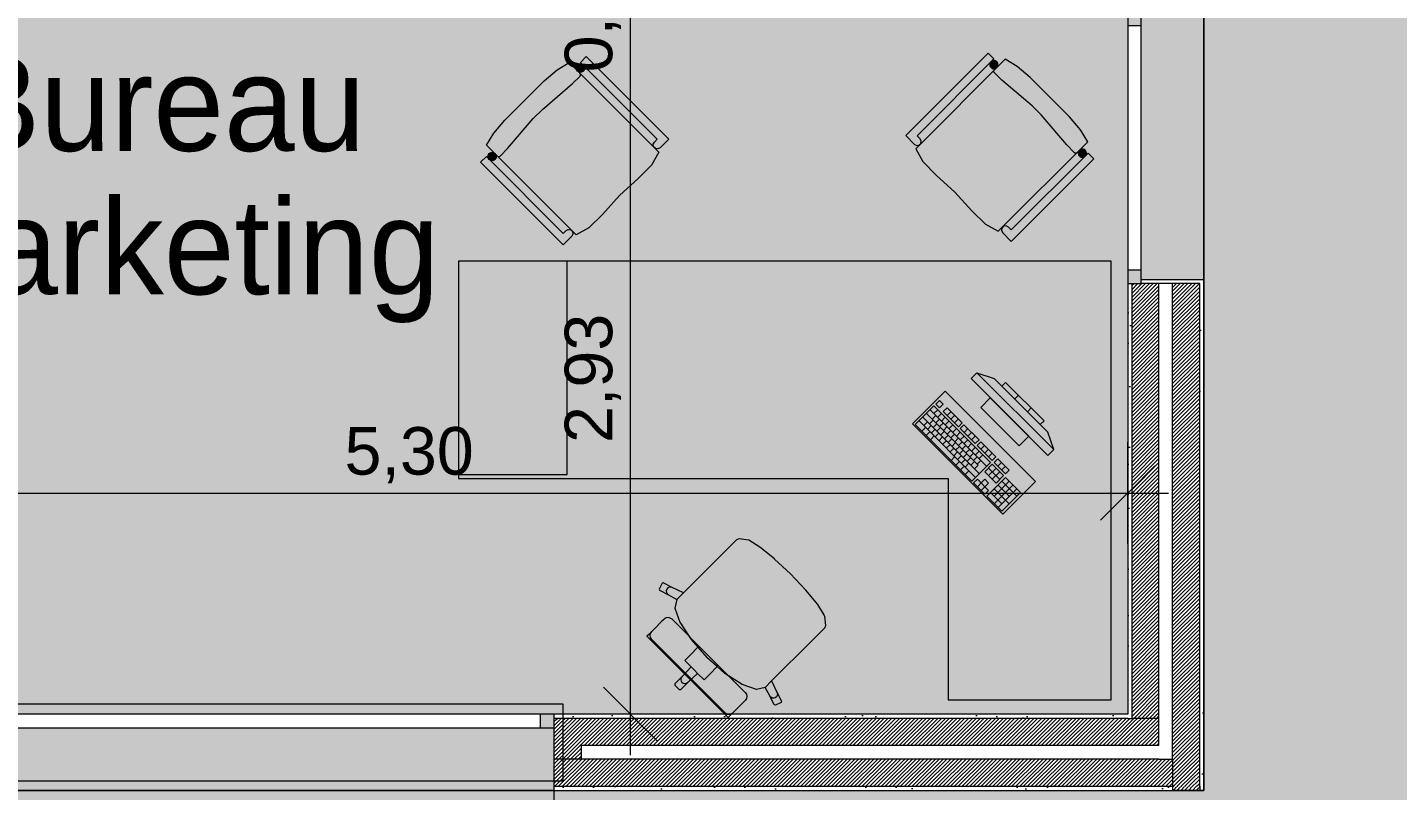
# Model space of a CAD drawing. Header units: millimetres. Extents: x 141848 to 1648660, y -465012 to -151356.
# Drawn here: x 458596 to 463639, y -261166 to -258358 of the extents above; entities that cross this region are included whole.
import ezdxf

# ---------------------------------------------------------------- set-up
doc = ezdxf.new("R2010")
doc.units = ezdxf.units.MM
doc.header["$MEASUREMENT"] = 0
doc.linetypes.add('Wipeout_Contour', pattern=[1000, 0, -1000])
for name, color, linetype in [('ASSIETTE', 7, 'Continuous'), ('Cotations - 1_100', 7, 'Continuous'), ('Fenêtres ARCHICAD', 7, 'Continuous'), ('Gaines techniques', 7, 'Continuous'), ('Hachure', 7, 'Continuous'), ('Sols_ Dalles', 7, 'Continuous'), ('Structure - Dalles', 7, 'Continuous'), ('Structure - Murs extérieurs', 7, 'Continuous')]:
    doc.layers.add(name, color=color, linetype=linetype)
doc.styles.add('STYLE_GENERE_1', font='')
doc.styles.add('STYLE_GENERE_2', font='')
doc.styles.get('STYLE_GENERE_1').set_extended_font_data('Agency FB')
doc.styles.get('STYLE_GENERE_2').set_extended_font_data('Arial')
doc.dimstyles.new('STYLE_GENERE__1', dxfattribs={"dimtxt": 175, "dimasz": 190, "dimexe": 0.18, "dimexo": 0.0625, "dimgap": 0, "dimtad": 1, "dimlfac": 0.001, "dimzin": 0, "dimdsep": 46, "dimtxsty": 'STYLE_GENERE_2', "dimblk": 'ARROWHEAD_6', "dimblk1": 'ARROWHEAD_6', "dimblk2": 'ARROWHEAD_6', "dimcen": 0.09, "dimse1": 1, "dimse2": 1, "dimclrd": 7, "dimclre": 7, "dimclrt": 7, "dimazin": 0, "dimtfac": 1, "dimtdec": 4, "dimtmove": 0, "dimatfit": 3, "dimfxl": 0, "dimtolj": 1, "dimtzin": 0, "dimarcsym": 0})
doc.dimstyles.new('STYLE_GENERE__2', dxfattribs={"dimtxt": 175, "dimasz": 190, "dimexe": 0.18, "dimexo": 0.0625, "dimgap": 0, "dimtad": 1, "dimtih": 1, "dimtoh": 1, "dimlfac": 0.001, "dimzin": 0, "dimdsep": 46, "dimtxsty": 'STYLE_GENERE_2', "dimblk": 'ARROWHEAD_6', "dimblk1": 'ARROWHEAD_6', "dimblk2": 'ARROWHEAD_6', "dimcen": 0.09, "dimse1": 1, "dimse2": 1, "dimclrd": 7, "dimclre": 7, "dimclrt": 7, "dimazin": 0, "dimtfac": 1, "dimtdec": 4, "dimtmove": 0, "dimatfit": 3, "dimfxl": 0, "dimtolj": 1, "dimtzin": 0, "dimarcsym": 0})
pattern_1 = [(45, (0, 175), (-55.684659, 55.684659), [0, -52.5, 0, -78.75]), (110, (175, 175), (74.000794, 26.934086), [0, -38.5, 0, -66.5])]
pattern_2 = [(45, (0, 0), (-7.07106781, 7.07106781), [])]

# ---------------------------------------------------------------- blocks, each defined once
blk = doc.blocks.new('Dalle_2_1', base_point=(437925.1, -253415.6))
at = {"layer": 'Sols_ Dalles', "linetype": 'Continuous', "lineweight": 0, "true_color": 0x3f3f3f}
blk.add_hatch(color=250, dxfattribs=at).paths.add_polyline_path([(437925.1, -253415.6), (437925.1, -261165.6), (462925.6, -261165.6), (462925.6, -253415.6), (454775.6, -253415.6), (454775.6, -253695.6), (454775.6, -256475.6), (443260.6, -256475.6), (443260.6, -254581.9), (442677.2, -254581.9), (442677.2, -253415.6)])
at = {"layer": 'Sols_ Dalles', "color": 250, "linetype": 'Continuous', "lineweight": 5, "true_color": 0x1f1f1f, "flags": 128}
blk.add_lwpolyline([(437925.1, -253415.6), (437925.1, -261165.6), (462925.6, -261165.6), (462925.6, -253415.6), (454775.6, -253415.6), (454775.6, -253695.6), (454775.6, -256475.6), (443260.6, -256475.6), (443260.6, -254581.9), (442677.2, -254581.9), (442677.2, -253415.6)], close=True, dxfattribs=at)
blk = doc.blocks.new('Dalle_4_1', base_point=(436932.4, -254015.7))
at = {"layer": 'Structure - Dalles', "color": 7, "linetype": 'Continuous', "lineweight": 5, "flags": 128}
blk.add_lwpolyline([(436932.4, -254015.7), (437925.1, -254015.7), (437925.1, -261165.6), (460533.4, -261165.6), (460533.4, -262166.9), (436932.4, -262166.9)], close=True, dxfattribs=at)
blk = doc.blocks.new('Dalle_13_1', base_point=(437925.1, -253415.6))
at = {"layer": 'Sols_ Dalles', "linetype": 'Continuous', "lineweight": 0, "true_color": 0x3f3f3f}
h = blk.add_hatch(color=250, dxfattribs=at)
h.paths.add_polyline_path([(437925.1, -253415.6), (437925.1, -261165.6), (462925.6, -261165.6), (462925.6, -253415.6)])
h.paths.add_polyline_path([(443540.6, -253695.6), (448350.6, -253695.6), (448350.6, -256195.6), (443540.6, -256195.6)], flags=0)
h.paths.add_polyline_path([(448630.6, -253695.6), (454775.6, -253695.6), (454775.6, -256375.6), (448630.6, -256375.6)], flags=0)
at = {"layer": 'Sols_ Dalles', "color": 250, "linetype": 'Continuous', "lineweight": 5, "true_color": 0x1f1f1f, "flags": 128}
blk.add_lwpolyline([(437925.1, -253415.6), (437925.1, -261165.6), (462925.6, -261165.6), (462925.6, -253415.6)], close=True, dxfattribs=at)
blk = doc.blocks.new('Fenêtre 25')
at = {"layer": 'Fenêtres ARCHICAD', "color": 7, "linetype": 'Continuous', "lineweight": 5}
for p, q in [((-500, 0), (500, 0)), ((-500, 0), (-500, -15)), ((-500, 0), (-500, -15)), ((500, 0), (500, -15)), ((500, 0), (500, -15)), ((-500, -15), (-500, -50)), ((-500, -15), (-500, -50)), ((-485, -50), (-485, -280)), ((485, -50), (485, -280)), ((500, -15), (500, -50)), ((500, -15), (500, -50)), ((-500, -280), (-485, -280)), ((-485, -280), (485, -280)), ((500, -280), (485, -280))]:
    blk.add_line(p, q, dxfattribs=at)
at = {"color": 254, "linetype": 'Wipeout_Contour', "lineweight": 0, "ltscale": 1805.5395}
blk.add_wipeout([(-450, 0), (-450, -50), (450, -50), (450, 0)], dxfattribs=at).dxf.layer = 'Fenêtres ARCHICAD'
at = {"layer": 'Fenêtres ARCHICAD', "color": 7, "linetype": 'Continuous', "lineweight": 5}
for p, q in [((-500, 0), (-450, 0)), ((-450, 0), (-450, -50)), ((-450, 0), (450, 0)), ((450, -50), (450, 0)), ((450, 0), (500, 0)), ((-450, -50), (-500, -50)), ((450, -50), (-450, -50)), ((500, -50), (450, -50))]:
    blk.add_line(p, q, dxfattribs=at)
blk = doc.blocks.new('Mur_2_1', base_point=(462645.6, -253695.6))
at = {"color": 254, "linetype": 'Wipeout_Contour', "lineweight": 0, "ltscale": 1593427.270959158}
blk.add_wipeout([(462645.6, -260885.6), (462645.6, -260900.6), (462660.6, -260900.6)], dxfattribs=at).dxf.layer = 'Structure - Murs extérieurs'
at = {"color": 254, "linetype": 'Wipeout_Contour', "lineweight": 0, "ltscale": 1593962.126634645}
blk.add_wipeout([(462760.6, -261000.6), (462760.6, -261050.6), (462810.6, -261050.6)], dxfattribs=at).dxf.layer = 'Structure - Murs extérieurs'
at = {"color": 254, "linetype": 'Wipeout_Contour', "lineweight": 0, "ltscale": 1594510.284848468}
blk.add_wipeout([(462910.6, -261150.6), (462910.6, -261165.6), (462925.6, -261165.6)], dxfattribs=at).dxf.layer = 'Structure - Murs extérieurs'
at = {"layer": 'Structure - Murs extérieurs', "linetype": 'Continuous', "lineweight": 5, "true_color": 0x5f5f5f}
h = blk.add_hatch(dxfattribs=at)
h.set_pattern_fill('Enduit_0001', color=251, style=0, pattern_type=2)
h.set_pattern_definition(pattern_1)
h.paths.add_polyline_path([(462645.6, -260885.6), (462645.6, -260900.6), (462660.6, -260900.6)])
h = blk.add_hatch(dxfattribs=at)
h.set_pattern_fill('Enduit_0001', color=251, style=0, pattern_type=2)
h.set_pattern_definition(pattern_1)
h.paths.add_polyline_path([(462910.6, -261150.6), (462910.6, -261165.6), (462925.6, -261165.6)])
at = {"color": 254, "linetype": 'Wipeout_Contour', "lineweight": 0, "ltscale": 1593431.606614456}
blk.add_wipeout([(462645.6, -260885.6), (462660.6, -260900.6), (462660.6, -260885.6)], dxfattribs=at).dxf.layer = 'Structure - Murs extérieurs'
at = {"color": 254, "linetype": 'Wipeout_Contour', "lineweight": 0, "ltscale": 2125816.285853409}
blk.add_wipeout([(462810.6, -261165.6), (462910.6, -261165.6), (462910.6, -261150.6), (462810.6, -261150.6)], dxfattribs=at).dxf.layer = 'Structure - Murs extérieurs'
at = {"layer": 'Structure - Murs extérieurs', "linetype": 'Continuous', "lineweight": 5, "true_color": 0x5f5f5f}
h = blk.add_hatch(dxfattribs=at)
h.set_pattern_fill('Enduit_0001', color=251, style=0, pattern_type=2)
h.set_pattern_definition(pattern_1)
h.paths.add_polyline_path([(462645.6, -260885.6), (462660.6, -260900.6), (462660.6, -260885.6)])
h = blk.add_hatch(dxfattribs=at)
h.set_pattern_fill('Briques_terre_cuite__ext_56', color=251, style=0, pattern_type=2)
h.set_pattern_definition(pattern_2)
h.paths.add_polyline_path([(462810.6, -261165.6), (462910.6, -261165.6), (462910.6, -261150.6), (462810.6, -261150.6)])
at = {"color": 254, "linetype": 'Wipeout_Contour', "lineweight": 0, "ltscale": 2123004.806124146}
blk.add_wipeout([(462645.6, -260885.6), (462660.6, -260885.6), (462660.6, -259301), (462645.6, -259301)], dxfattribs=at).dxf.layer = 'Structure - Murs extérieurs'
at = {"color": 254, "linetype": 'Wipeout_Contour', "lineweight": 0, "ltscale": 1594259.155932195}
blk.add_wipeout([(462810.6, -261050.6), (462810.6, -261150.6), (462910.6, -261150.6)], dxfattribs=at).dxf.layer = 'Structure - Murs extérieurs'
at = {"layer": 'Structure - Murs extérieurs', "linetype": 'Continuous', "lineweight": 5, "true_color": 0x5f5f5f}
h = blk.add_hatch(dxfattribs=at)
h.set_pattern_fill('Enduit_0001', color=251, style=0, pattern_type=2)
h.set_pattern_definition(pattern_1)
h.paths.add_polyline_path([(462645.6, -260885.6), (462660.6, -260885.6), (462660.6, -259301), (462645.6, -259301)])
h = blk.add_hatch(dxfattribs=at)
h.set_pattern_fill('Briques_terre_cuite__ext_56', color=251, style=0, pattern_type=2)
h.set_pattern_definition(pattern_2)
h.paths.add_polyline_path([(462810.6, -261050.6), (462810.6, -261150.6), (462910.6, -261150.6)])
at = {"color": 254, "linetype": 'Wipeout_Contour', "lineweight": 0, "ltscale": 2124196.546203688}
blk.add_wipeout([(462910.6, -259301), (462910.6, -261150.6), (462925.6, -261165.6), (462925.6, -259301)], dxfattribs=at).dxf.layer = 'Structure - Murs extérieurs'
at = {"layer": 'Structure - Murs extérieurs', "linetype": 'Continuous', "lineweight": 5, "true_color": 0x5f5f5f}
h = blk.add_hatch(dxfattribs=at)
h.set_pattern_fill('Enduit_0001', color=251, style=0, pattern_type=2)
h.set_pattern_definition(pattern_1)
h.paths.add_polyline_path([(462910.6, -259301), (462910.6, -261150.6), (462925.6, -261165.6), (462925.6, -259301)])
at = {"color": 254, "linetype": 'Wipeout_Contour', "lineweight": 0, "ltscale": 2123939.529443774}
blk.add_wipeout([(462810.6, -261050.6), (462910.6, -261150.6), (462910.6, -259301), (462810.6, -259301)], dxfattribs=at).dxf.layer = 'Structure - Murs extérieurs'
at = {"layer": 'Structure - Murs extérieurs', "linetype": 'Continuous', "lineweight": 5, "true_color": 0x5f5f5f}
h = blk.add_hatch(dxfattribs=at)
h.set_pattern_fill('Briques_terre_cuite__ext_56', color=251, style=0, pattern_type=2)
h.set_pattern_definition(pattern_2)
h.paths.add_polyline_path([(462810.6, -261050.6), (462910.6, -261150.6), (462910.6, -259301), (462810.6, -259301)])
at = {"layer": 'Structure - Murs extérieurs', "color": 7, "linetype": 'Continuous', "lineweight": 5}
for p, q in [((462810.6, -261150.6), (462810.6, -261165.6)), ((462910.6, -261150.6), (462910.6, -261165.6))]:
    blk.add_line(p, q, dxfattribs=at)
at = {"layer": 'Structure - Murs extérieurs', "color": 7, "linetype": 'Continuous', "lineweight": 5, "flags": 128}
for points in [[(462910.6, -261165.6), (462810.6, -261165.6)], [(462925.6, -261165.6), (462910.6, -261165.6)]]:
    blk.add_lwpolyline(points, dxfattribs=at)
at = {"color": 254, "linetype": 'Wipeout_Contour', "lineweight": 0, "ltscale": 1593979.750898115}
blk.add_wipeout([(462760.6, -261000.6), (462810.6, -261050.6), (462810.6, -261000.6)], dxfattribs=at).dxf.layer = 'Structure - Murs extérieurs'
at = {"layer": 'Structure - Murs extérieurs', "color": 7, "linetype": 'Continuous', "lineweight": 5}
for p, q in [((462760.6, -261050.6), (462810.6, -261050.6)), ((462810.6, -261050.6), (462810.6, -261150.6))]:
    blk.add_line(p, q, dxfattribs=at)
at = {"color": 254, "linetype": 'Wipeout_Contour', "lineweight": 0, "ltscale": 2123579.787244355}
blk.add_wipeout([(462810.6, -259301), (462760.6, -259301), (462760.6, -261000.6), (462810.6, -261000.6)], dxfattribs=at).dxf.layer = 'Structure - Murs extérieurs'
at = {"layer": 'Structure - Murs extérieurs', "color": 7, "linetype": 'Continuous', "lineweight": 5}
blk.add_line((462810.6, -261050.6), (462810.6, -261000.6), dxfattribs=at)
at = {"color": 254, "linetype": 'Wipeout_Contour', "lineweight": 0, "ltscale": 2653619.936691382}
blk.add_wipeout([(462695.6, -259301), (462660.6, -259301), (462660.6, -260900.6), (462760.6, -260900.6), (462760.6, -259301)], dxfattribs=at).dxf.layer = 'Structure - Murs extérieurs'
at = {"layer": 'Structure - Murs extérieurs', "linetype": 'Continuous', "lineweight": 5, "true_color": 0x5f5f5f}
h = blk.add_hatch(dxfattribs=at)
h.set_pattern_fill('Briques_terre_cuite__int_97', color=251, style=0, pattern_type=2)
h.set_pattern_definition(pattern_2)
h.paths.add_polyline_path([(462695.6, -259301), (462660.6, -259301), (462660.6, -260900.6), (462760.6, -260900.6), (462760.6, -259301)])
at = {"layer": 'Structure - Murs extérieurs', "color": 7, "linetype": 'Continuous', "lineweight": 5}
for p, q in [((462645.6, -259301), (462660.6, -259301)), ((462660.6, -259301), (462660.6, -260900.6)), ((462645.6, -260900.6), (462660.6, -260900.6)), ((462760.6, -260900.6), (462660.6, -260900.6)), ((462760.6, -261000.6), (462760.6, -260900.6))]:
    blk.add_line(p, q, dxfattribs=at)
at = {"layer": 'Structure - Murs extérieurs', "color": 7, "linetype": 'Continuous', "lineweight": 5, "flags": 128}
blk.add_lwpolyline([(462645.6, -259301), (462645.6, -260885.6)], dxfattribs=at)
at = {"color": 254, "linetype": 'Wipeout_Contour', "lineweight": 0, "ltscale": 2652574.146904989}
blk.add_wipeout([(462925.6, -259286), (462695.6, -259286), (462695.6, -259301), (462910.6, -259301), (462925.6, -259301)], dxfattribs=at).dxf.layer = 'Structure - Murs extérieurs'
at = {"layer": 'Structure - Murs extérieurs', "linetype": 'Continuous', "lineweight": 5, "true_color": 0x5f5f5f}
h = blk.add_hatch(dxfattribs=at)
h.set_pattern_fill('Enduit_0001', color=251, style=0, pattern_type=2)
h.set_pattern_definition(pattern_1)
h.paths.add_polyline_path([(462925.6, -259286), (462695.6, -259286), (462695.6, -259301), (462910.6, -259301), (462925.6, -259301)])
at = {"layer": 'Structure - Murs extérieurs', "color": 7, "linetype": 'Continuous', "lineweight": 5}
for p, q in [((462660.6, -259301), (462695.6, -259301)), ((462695.6, -259286), (462925.6, -259286)), ((462695.6, -259301), (462695.6, -259286)), ((462910.6, -259301), (462695.6, -259301)), ((462760.6, -260900.6), (462760.6, -259301)), ((462810.6, -261000.6), (462810.6, -259301)), ((462910.6, -261150.6), (462910.6, -259301)), ((462925.6, -259301), (462925.6, -259286))]:
    blk.add_line(p, q, dxfattribs=at)
at = {"layer": 'Structure - Murs extérieurs', "color": 7, "linetype": 'Continuous', "lineweight": 5, "flags": 128}
blk.add_lwpolyline([(462925.6, -261165.6), (462925.6, -259301)], dxfattribs=at)
at = {"layer": 'Fenêtres ARCHICAD', "color": 7, "linetype": 'Continuous', "lineweight": 5, "xscale": -1, "zscale": 1000, "rotation": 89.9999999999974}
blk.add_blockref('Fenêtre 25', (462645.6, -258801), dxfattribs=at)
blk = doc.blocks.new('Fenêtre 25_4')
at = {"layer": 'Fenêtres ARCHICAD', "color": 7, "linetype": 'Continuous', "lineweight": 5}
for p, q in [((-11164.2, 0), (11164.2, 0)), ((-11164.2, 0), (-11164.2, -15)), ((-11164.2, 0), (-11164.2, -15)), ((-11164.2, -15), (-11164.2, -50)), ((-11164.2, -15), (-11164.2, -50)), ((-11164.2, -15), (-11164.2, -50)), ((-11164.2, -15), (-11164.2, -50)), ((-11164.2, -50), (-11164.2, -115)), ((-11164.2, -50), (-11164.2, -115)), ((-11164.2, -115), (-11164.2, -165)), ((-11164.2, -115), (-11164.2, -165)), ((-11164.2, -165), (-11164.2, -265)), ((-11164.2, -265), (-11164.2, -280)), ((-11164.2, -280), (11444.2, -280))]:
    blk.add_line(p, q, dxfattribs=at)
at = {"color": 254, "linetype": 'Wipeout_Contour', "lineweight": 0, "ltscale": 44456.853282}
blk.add_wipeout([(-11114.2, 0), (-11114.2, -50), (11114.2, -50), (11114.2, 0)], dxfattribs=at).dxf.layer = 'Fenêtres ARCHICAD'
at = {"layer": 'Fenêtres ARCHICAD', "color": 7, "linetype": 'Continuous', "lineweight": 5}
for p, q in [((-11164.2, 0), (-11114.2, 0)), ((-11114.2, 0), (-11114.2, -50)), ((-11114.2, 0), (11114.2, 0)), ((-11114.2, -50), (-11164.2, -50)), ((11114.2, -50), (-11114.2, -50))]:
    blk.add_line(p, q, dxfattribs=at)
blk = doc.blocks.new('Mur_10_1', base_point=(462645.6, -261165.6))
at = {"color": 254, "linetype": 'Wipeout_Contour', "lineweight": 0, "ltscale": 1593682.741125547}
blk.add_wipeout([(462660.6, -260900.6), (462760.6, -261000.6), (462760.6, -260900.6)], dxfattribs=at).dxf.layer = 'Structure - Murs extérieurs'
at = {"color": 254, "linetype": 'Wipeout_Contour', "lineweight": 0, "ltscale": 2121678.035084015}
blk.add_wipeout([(460533.4, -261150.6), (460533.4, -261165.6), (462810.6, -261165.6), (462810.6, -261150.6)], dxfattribs=at).dxf.layer = 'Structure - Murs extérieurs'
at = {"layer": 'Structure - Murs extérieurs', "linetype": 'Continuous', "lineweight": 5, "true_color": 0x5f5f5f}
h = blk.add_hatch(dxfattribs=at)
h.set_pattern_fill('Briques_terre_cuite__ext_56', color=251, style=0, pattern_type=2)
h.set_pattern_definition(pattern_2)
h.paths.add_polyline_path([(462660.6, -260900.6), (462760.6, -261000.6), (462760.6, -260900.6)])
h = blk.add_hatch(dxfattribs=at)
h.set_pattern_fill('Enduit_0001', color=251, style=0, pattern_type=2)
h.set_pattern_definition(pattern_1)
h.paths.add_polyline_path([(460533.4, -261150.6), (460533.4, -261165.6), (462810.6, -261165.6), (462810.6, -261150.6)])
at = {"color": 254, "linetype": 'Wipeout_Contour', "lineweight": 0, "ltscale": 2120868.87248845}
blk.add_wipeout([(462645.6, -260885.6), (460533.4, -260885.6), (460533.4, -260900.6), (462645.6, -260900.6)], dxfattribs=at).dxf.layer = 'Structure - Murs extérieurs'
at = {"layer": 'Structure - Murs extérieurs', "linetype": 'Continuous', "lineweight": 5, "true_color": 0x5f5f5f}
h = blk.add_hatch(dxfattribs=at)
h.set_pattern_fill('Enduit_0001', color=251, style=0, pattern_type=2)
h.set_pattern_definition(pattern_1)
h.paths.add_polyline_path([(462645.6, -260885.6), (460533.4, -260885.6), (460533.4, -260900.6), (462645.6, -260900.6)])
at = {"color": 254, "linetype": 'Wipeout_Contour', "lineweight": 0, "ltscale": 2121182.291890636}
blk.add_wipeout([(462660.6, -260900.6), (460533.4, -260900.6), (460633.4, -261000.6), (462760.6, -261000.6)], dxfattribs=at).dxf.layer = 'Structure - Murs extérieurs'
at = {"layer": 'Structure - Murs extérieurs', "linetype": 'Continuous', "lineweight": 5, "true_color": 0x5f5f5f}
h = blk.add_hatch(dxfattribs=at)
h.set_pattern_fill('Briques_terre_cuite__ext_56', color=251, style=0, pattern_type=2)
h.set_pattern_definition(pattern_2)
h.paths.add_polyline_path([(462660.6, -260900.6), (460533.4, -260900.6), (460633.4, -261000.6), (462760.6, -261000.6)])
at = {"layer": 'Structure - Murs extérieurs', "color": 7, "linetype": 'Continuous', "lineweight": 5}
for p in [(462645.6, -260900.6), (462760.6, -260900.6)]:
    blk.add_line(p, (462660.6, -260900.6), dxfattribs=at)
at = {"color": 254, "linetype": 'Wipeout_Contour', "lineweight": 0, "ltscale": 2121504.033667331}
blk.add_wipeout([(462760.6, -261000.6), (460633.4, -261000.6), (460633.4, -261050.6), (462760.6, -261050.6)], dxfattribs=at).dxf.layer = 'Structure - Murs extérieurs'
at = {"layer": 'Structure - Murs extérieurs', "color": 7, "linetype": 'Continuous', "lineweight": 5}
blk.add_line((462760.6, -261000.6), (462760.6, -260900.6), dxfattribs=at)
at = {"color": 254, "linetype": 'Wipeout_Contour', "lineweight": 0, "ltscale": 2121564.808070781}
blk.add_wipeout([(462810.6, -261050.6), (460533.4, -261050.6), (460533.4, -261150.6), (462810.6, -261150.6)], dxfattribs=at).dxf.layer = 'Structure - Murs extérieurs'
at = {"layer": 'Structure - Murs extérieurs', "linetype": 'Continuous', "lineweight": 5, "true_color": 0x5f5f5f}
h = blk.add_hatch(dxfattribs=at)
h.set_pattern_fill('Briques_terre_cuite__int_97', color=251, style=0, pattern_type=2)
h.set_pattern_definition(pattern_2)
h.paths.add_polyline_path([(462810.6, -261050.6), (460533.4, -261050.6), (460533.4, -261150.6), (462810.6, -261150.6)])
at = {"layer": 'Structure - Murs extérieurs', "color": 7, "linetype": 'Continuous', "lineweight": 5}
for p, q in [((462760.6, -261050.6), (462810.6, -261050.6)), ((462810.6, -261050.6), (462810.6, -261150.6)), ((460533.4, -261150.6), (462810.6, -261150.6)), ((460533.4, -261150.6), (460533.4, -261165.6)), ((462810.6, -261150.6), (462810.6, -261165.6))]:
    blk.add_line(p, q, dxfattribs=at)
at = {"layer": 'Structure - Murs extérieurs', "color": 7, "linetype": 'Continuous', "lineweight": 5, "flags": 128}
blk.add_lwpolyline([(460533.4, -261165.6), (462810.6, -261165.6)], dxfattribs=at)
at = {"color": 254, "linetype": 'Wipeout_Contour', "lineweight": 0, "ltscale": 2117577.609008651}
blk.add_wipeout([(460633.4, -261000.6), (460533.4, -260900.6), (460533.4, -261050.6), (460633.4, -261050.6)], dxfattribs=at).dxf.layer = 'Structure - Murs extérieurs'
at = {"layer": 'Structure - Murs extérieurs', "linetype": 'Continuous', "lineweight": 5, "true_color": 0x5f5f5f}
h = blk.add_hatch(dxfattribs=at)
h.set_pattern_fill('Briques_terre_cuite__ext_56', color=251, style=0, pattern_type=2)
h.set_pattern_definition(pattern_2)
h.paths.add_polyline_path([(460633.4, -261000.6), (460533.4, -260900.6), (460533.4, -261050.6), (460633.4, -261050.6)])
at = {"layer": 'Structure - Murs extérieurs', "color": 7, "linetype": 'Continuous', "lineweight": 5}
for p, q in [((460533.4, -260885.6), (460533.4, -260900.6)), ((462645.6, -260900.6), (460533.4, -260900.6)), ((460533.4, -260900.6), (460533.4, -260935.6)), ((460533.4, -260900.6), (460533.4, -260935.6)), ((460533.4, -260935.6), (460533.4, -261000.6)), ((460533.4, -260935.6), (460533.4, -261000.6)), ((460533.4, -261000.6), (460533.4, -261050.6)), ((460533.4, -261000.6), (460533.4, -261050.6)), ((462760.6, -261000.6), (460633.4, -261000.6)), ((460633.4, -261000.6), (460633.4, -261050.6)), ((460533.4, -261050.6), (460533.4, -261150.6)), ((460633.4, -261050.6), (460533.4, -261050.6)), ((462760.6, -261050.6), (460633.4, -261050.6))]:
    blk.add_line(p, q, dxfattribs=at)
at = {"layer": 'Structure - Murs extérieurs', "color": 7, "linetype": 'Continuous', "lineweight": 5, "flags": 128}
blk.add_lwpolyline([(462645.6, -260885.6), (460533.4, -260885.6)], dxfattribs=at)
at = {"layer": 'Fenêtres ARCHICAD', "color": 7, "linetype": 'Continuous', "lineweight": 5, "xscale": -1, "zscale": 1000}
blk.add_blockref('Fenêtre 25_4', (449369.2, -260885.6), dxfattribs=at)
blk = doc.blocks.new('Chaise 4 25')
at = {"linetype": 'Continuous', "lineweight": 0, "true_color": 0xffffff}
for points in [[(60, 16.5), (111.9, 1.2), (182, 0.9), (275, 5.1), (368, 0.9), (438.1, 1.2), (490, 16.5), (490, 482.3), (439.7, 494.9), (377, 500), (275, 500), (173, 500), (110.3, 494.9), (60, 482.3)], [(0, 24.4), (45, 24.4), (53.8, 26.8), (59.3, 34.3), (59.3, 43.5), (53.8, 51), (45, 53.9), (30, 53.9), (30, 453.7), (0, 453.7)], [(45, 453.7), (42.4, 453.5), (39.9, 452.8), (37.5, 451.7), (35.4, 450.2), (33.5, 448.4), (32, 446.2), (30.9, 443.9), (30.2, 441.3), (30, 438.7), (30.2, 436.1), (30.9, 433.6), (32, 431.2), (33.5, 429.1), (35.4, 427.2), (37.5, 425.7), (39.9, 424.6), (42.4, 424), (45, 423.7), (47.6, 424), (50.1, 424.6), (52.5, 425.7), (54.6, 427.2), (56.5, 429.1), (58, 431.2), (59.1, 433.6), (59.8, 436.1), (60, 438.7), (59.8, 441.3), (59.1, 443.9), (58, 446.2), (56.5, 448.4), (54.6, 450.2), (52.5, 451.7), (50.1, 452.8), (47.6, 453.5)], [(505, 453.7), (502.4, 453.5), (499.9, 452.8), (497.5, 451.7), (495.4, 450.2), (493.5, 448.4), (492, 446.2), (490.9, 443.9), (490.2, 441.3), (490, 438.7), (490.2, 436.1), (490.9, 433.6), (492, 431.2), (493.5, 429.1), (495.4, 427.2), (497.5, 425.7), (499.9, 424.6), (502.4, 424), (505, 423.7), (507.6, 424), (510.1, 424.6), (512.5, 425.7), (514.6, 427.2), (516.5, 429.1), (518, 431.2), (519.1, 433.6), (519.8, 436.1), (520, 438.7), (519.8, 441.3), (519.1, 443.9), (518, 446.2), (516.5, 448.4), (514.6, 450.2), (512.5, 451.7), (510.1, 452.8), (507.6, 453.5)], [(520, 53.9), (505, 53.9), (496.2, 51), (490.7, 43.5), (490.7, 34.3), (496.2, 26.8), (505, 24.4), (550, 24.4), (550, 453.7), (520, 453.7)]]:
    blk.add_hatch(color=7, dxfattribs=at).paths.add_polyline_path(points)
at = {"color": 253, "linetype": 'Continuous', "lineweight": 5, "true_color": 0x9f9f9f}
for p, q in [((110.3, 494.9), (60, 482.3)), ((60, 482.3), (60, 16.5)), ((173, 500), (110.3, 494.9)), ((275, 500), (173, 500)), ((377, 500), (275, 500)), ((439.7, 494.9), (377, 500)), ((490, 482.3), (439.7, 494.9)), ((490, 16.5), (490, 482.3)), ((30, 453.7), (0, 453.7)), ((0, 453.7), (0, 24.4)), ((30, 53.9), (30, 453.7)), ((60.2, 424.7), (60, 426)), ((60.7, 423.3), (60.2, 424.7)), ((61.4, 422.1), (60.7, 423.3)), ((62.3, 421.1), (61.4, 422.1)), ((63.4, 420.2), (62.3, 421.1)), ((64.6, 419.5), (63.4, 420.2)), ((65.9, 419), (64.6, 419.5)), ((67.3, 418.7), (65.9, 419)), ((68, 418.7), (67.3, 418.7)), ((106, 419.7), (68, 418.7)), ((251.5, 430.7), (106, 419.7)), ((298.5, 430.7), (251.5, 430.7)), ((444, 419.7), (298.5, 430.7)), ((482, 418.7), (444, 419.7)), ((482.7, 418.7), (482, 418.7)), ((484.1, 419), (482.7, 418.7)), ((485.4, 419.5), (484.1, 419)), ((486.6, 420.2), (485.4, 419.5)), ((487.7, 421.1), (486.6, 420.2)), ((488.6, 422.1), (487.7, 421.1)), ((489.3, 423.3), (488.6, 422.1)), ((550, 453.7), (520, 453.7)), ((520, 453.7), (520, 53.9)), ((550, 24.4), (550, 453.7)), ((45, 53.9), (30, 53.9)), ((53.8, 51), (45, 53.9)), ((59.3, 43.5), (53.8, 51)), ((496.2, 51), (490.7, 43.5)), ((505, 53.9), (496.2, 51)), ((520, 53.9), (505, 53.9)), ((0, 24.4), (45, 24.4)), ((45, 24.4), (53.8, 26.8)), ((53.8, 26.8), (59.3, 34.3)), ((59.3, 34.3), (59.3, 43.5)), ((60, 16.5), (111.9, 1.2)), ((111.9, 1.2), (182, 0.9)), ((182, 0.9), (275, 5.1)), ((275, 5.1), (368, 0.9)), ((368, 0.9), (438.1, 1.2)), ((438.1, 1.2), (490, 16.5)), ((490.7, 43.5), (490.7, 34.3)), ((490.7, 34.3), (496.2, 26.8)), ((496.2, 26.8), (505, 24.4)), ((505, 24.4), (550, 24.4))]:
    blk.add_line(p, q, dxfattribs=at)
at = {"color": 253, "linetype": 'Continuous', "lineweight": 5, "true_color": 0x9f9f9f, "flags": 128}
for points in [[(60, 16.5), (111.9, 1.2), (182, 0.9), (275, 5.1), (368, 0.9), (438.1, 1.2), (490, 16.5), (490, 482.3), (439.7, 494.9), (377, 500), (275, 500), (173, 500), (110.3, 494.9), (60, 482.3)], [(0, 24.4), (45, 24.4), (53.8, 26.8), (59.3, 34.3), (59.3, 43.5), (53.8, 51), (45, 53.9), (30, 53.9), (30, 453.7), (0, 453.7)], [(45, 453.7), (42.4, 453.5), (39.9, 452.8), (37.5, 451.7), (35.4, 450.2), (33.5, 448.4), (32, 446.2), (30.9, 443.9), (30.2, 441.3), (30, 438.7), (30.2, 436.1), (30.9, 433.6), (32, 431.2), (33.5, 429.1), (35.4, 427.2), (37.5, 425.7), (39.9, 424.6), (42.4, 424), (45, 423.7), (47.6, 424), (50.1, 424.6), (52.5, 425.7), (54.6, 427.2), (56.5, 429.1), (58, 431.2), (59.1, 433.6), (59.8, 436.1), (60, 438.7), (59.8, 441.3), (59.1, 443.9), (58, 446.2), (56.5, 448.4), (54.6, 450.2), (52.5, 451.7), (50.1, 452.8), (47.6, 453.5)], [(505, 453.7), (502.4, 453.5), (499.9, 452.8), (497.5, 451.7), (495.4, 450.2), (493.5, 448.4), (492, 446.2), (490.9, 443.9), (490.2, 441.3), (490, 438.7), (490.2, 436.1), (490.9, 433.6), (492, 431.2), (493.5, 429.1), (495.4, 427.2), (497.5, 425.7), (499.9, 424.6), (502.4, 424), (505, 423.7), (507.6, 424), (510.1, 424.6), (512.5, 425.7), (514.6, 427.2), (516.5, 429.1), (518, 431.2), (519.1, 433.6), (519.8, 436.1), (520, 438.7), (519.8, 441.3), (519.1, 443.9), (518, 446.2), (516.5, 448.4), (514.6, 450.2), (512.5, 451.7), (510.1, 452.8), (507.6, 453.5)], [(520, 53.9), (505, 53.9), (496.2, 51), (490.7, 43.5), (490.7, 34.3), (496.2, 26.8), (505, 24.4), (550, 24.4), (550, 453.7), (520, 453.7)]]:
    blk.add_lwpolyline(points, close=True, dxfattribs=at)
at = {"color": 253, "linetype": 'Continuous', "lineweight": 5, "true_color": 0x9f9f9f}
for centre, start_param, end_param in [((45, 438.7), 4.712389, 7.853982), ((45, 438.7), 1.570796, 4.712389), ((505, 438.7), 4.712389, 7.853982), ((505, 438.7), 1.570796, 4.712389)]:
    blk.add_ellipse(centre, major_axis=(-15, 0), ratio=0.9996, start_param=start_param, end_param=end_param, dxfattribs=at)
blk = doc.blocks.new('Poste de travail de bureau unique 25_2')
at = {"layer": 'ASSIETTE', "color": 251, "linetype": 'Continuous', "lineweight": 5, "true_color": 0x5f5f5f}
for p, q in [((-2002.4, -785), (-2002.4, 0)), ((-493.9, -411.1), (-515.1, -432.3)), ((-515.1, -432.3), (-232.3, -715.1)), ((-211.1, -693.9), (-493.9, -411.1)), ((-493.9, -411.1), (-430.3, -432.3)), ((-430.3, -432.3), (-232.3, -630.3)), ((-387.9, -446.4), (-402, -460.6)), ((-246.4, -587.9), (-387.9, -446.4)), ((-444.4, -503), (-479.8, -538.4)), ((-303, -644.4), (-444.4, -503)), ((-402, -460.6), (-260.6, -602)), ((-354.9, -507.7), (-340.7, -493.6)), ((-651.9, -533.4), (-720.5, -602)), ((-665.6, -547.1), (-457.9, -754.8)), ((-444.2, -741.1), (-651.9, -533.4)), ((-651.8, -561), (-638, -547.2)), ((-631.3, -512.8), (-645, -526.5)), ((-645, -526.5), (-631.2, -540.4)), ((-617.5, -526.7), (-631.3, -512.8)), ((-631.2, -540.4), (-617.5, -526.7)), ((-603.6, -540.5), (-617.3, -554.2)), ((-617.3, -554.2), (-562, -609.6)), ((-548.2, -595.9), (-603.6, -540.5)), ((-603.5, -568.1), (-589.8, -554.4)), ((-479.8, -538.4), (-338.4, -679.8)), ((-307.7, -554.9), (-293.6, -540.7)), ((-720.5, -602), (-512.7, -809.7)), ((-706.7, -588.3), (-499, -796)), ((-693, -574.5), (-485.3, -782.3)), ((-689.4, -605.6), (-675.7, -591.9)), ((-679.3, -560.8), (-488.9, -751.2)), ((-668.8, -598.8), (-655.1, -585.1)), ((-658.6, -581.6), (-644.8, -567.9)), ((-655, -612.6), (-641.2, -598.9)), ((-644.7, -595.4), (-631, -581.7)), ((-637.9, -574.8), (-624.2, -561.1)), ((-630.9, -609.3), (-617.1, -595.6)), ((-624.1, -588.7), (-610.4, -574.9)), ((-610.2, -602.5), (-596.5, -588.8)), ((-596.4, -616.4), (-582.7, -602.6)), ((-589.6, -581.9), (-575.9, -568.2)), ((-575.8, -595.8), (-562.1, -582.1)), ((-562, -609.6), (-548.2, -595.9)), ((-541.3, -602.8), (-555, -616.6)), ((-485.9, -658.2), (-541.3, -602.8)), ((-260.6, -602), (-246.4, -587.9)), ((-696.2, -626.2), (-682.5, -612.5)), ((-680.7, -641.8), (-666.9, -628.1)), ((-675.6, -619.4), (-661.9, -605.7)), ((-665.1, -657.4), (-651.4, -643.6)), ((-661.7, -633.3), (-648, -619.5)), ((-647.9, -647.1), (-634.2, -633.4)), ((-641.1, -626.5), (-627.4, -612.8)), ((-634, -661), (-620.3, -647.2)), ((-627.3, -640.3), (-613.5, -626.6)), ((-617, -623.1), (-603.3, -609.4)), ((-613.4, -654.2), (-599.7, -640.5)), ((-603.2, -637), (-589.4, -623.3)), ((-599.6, -668), (-585.9, -654.3)), ((-589.3, -650.8), (-575.6, -637.1)), ((-582.5, -630.2), (-568.8, -616.5)), ((-575.5, -664.7), (-561.8, -651)), ((-568.7, -644), (-555, -630.3)), ((-555, -616.6), (-499.6, -671.9)), ((-554.8, -657.9), (-541.1, -644.2)), ((-541.2, -630.4), (-527.5, -616.7)), ((-527.3, -644.2), (-513.6, -630.5)), ((-513.5, -658.1), (-499.8, -644.4)), ((-338.4, -679.8), (-303, -644.4)), ((-211.1, -693.9), (-232.3, -630.3)), ((-620.2, -674.8), (-606.5, -661.1)), ((-606.4, -688.7), (-592.6, -674.9)), ((-592.5, -702.5), (-578.8, -688.8)), ((-585.7, -681.9), (-572, -668.1)), ((-578.7, -716.3), (-564.9, -702.6)), ((-571.9, -695.7), (-558.2, -682)), ((-561.6, -678.5), (-547.9, -664.8)), ((-558, -709.6), (-544.3, -695.8)), ((-547.8, -692.4), (-534.1, -678.7)), ((-541, -671.7), (-527.3, -658)), ((-533.9, -706.2), (-520.2, -692.5)), ((-527.1, -685.6), (-513.4, -671.9)), ((-513.3, -699.4), (-499.6, -685.7)), ((-499.6, -671.9), (-485.9, -658.2)), ((-499.4, -713.3), (-485.7, -699.6)), ((-479, -665.2), (-492.7, -678.9)), ((-492.7, -678.9), (-437.3, -734.3)), ((-423.6, -720.5), (-479, -665.2)), ((-478.9, -692.7), (-465.2, -679)), ((-465, -706.6), (-451.3, -692.8)), ((-232.3, -715.1), (-211.1, -693.9)), ((-588.9, -733.5), (-575.2, -719.8)), ((-571.6, -750.8), (-557.9, -737.1)), ((-564.8, -730.2), (-551.1, -716.5)), ((-554.3, -768.1), (-540.6, -754.4)), ((-551, -744), (-537.3, -730.3)), ((-544.2, -723.4), (-530.5, -709.7)), ((-537.1, -757.9), (-523.4, -744.2)), ((-530.3, -737.3), (-516.6, -723.5)), ((-520.1, -720.1), (-506.4, -706.4)), ((-516.5, -751.1), (-502.8, -737.4)), ((-512.7, -809.7), (-444.2, -741.1)), ((-506.2, -733.9), (-492.5, -720.2)), ((-502.6, -764.9), (-488.9, -751.2)), ((-492.4, -747.8), (-478.7, -734.1)), ((-485.6, -727.1), (-471.9, -713.4)), ((-437.3, -748), (-464.7, -775.5)), ((-451.2, -720.4), (-437.5, -706.7)), ((-437.3, -734.3), (-423.6, -720.5)), ((-395.7, -789.6), (-437.3, -748)), ((-416.7, -727.5), (-430.4, -741.2)), ((-430.4, -741.2), (-388.9, -782.7)), ((-375.1, -769), (-416.7, -727.5)), ((-416.6, -755), (-402.8, -741.3)), ((-402.7, -768.9), (-389, -755.2)), ((-2402.4, -785), (-2002.4, -785)), ((-537, -785.4), (-523.3, -771.7)), ((-492.1, -802.9), (-505.8, -816.6)), ((-478.3, -816.7), (-492.1, -802.9)), ((-464.6, -803), (-478.3, -816.7)), ((-464.7, -775.5), (-423.1, -817)), ((-450.7, -816.9), (-464.6, -803)), ((-388.8, -796.5), (-457.4, -865.1)), ((-451, -761.8), (-409.4, -803.3)), ((-450.8, -789.3), (-423.4, -761.9)), ((-437, -803.2), (-409.6, -775.7)), ((-423.1, -817), (-395.7, -789.6)), ((-388.9, -782.7), (-375.1, -769)), ((-333.4, -851.9), (-388.8, -796.5)), ((-505.8, -816.6), (-464.3, -858.1)), ((-492, -830.5), (-478.3, -816.7)), ((-478.3, -816.7), (-464.4, -830.6)), ((-478.1, -844.3), (-464.4, -830.6)), ((-464.4, -830.6), (-450.7, -816.9)), ((-450.6, -844.4), (-464.4, -830.6)), ((-464.3, -858.1), (-450.6, -844.4)), ((-443.6, -851.4), (-402.1, -892.9)), ((-429.9, -837.6), (-374.5, -893)), ((-429.8, -865.2), (-374.9, -810.4)), ((-429.7, -892.8), (-361.1, -824.2)), ((-416.2, -823.9), (-374.7, -865.5)), ((-415.8, -906.6), (-347.2, -838)), ((-402.5, -810.2), (-347.1, -865.6)), ((-402, -920.5), (-333.4, -851.9)), ((-457.4, -865.1), (-402, -920.5)), ((-1400.1, -1047.4), (-1425.6, -1072.9)), ((-1378.2, -1025.4), (-1400.1, -1047.4)), ((-1368.9, -1022.5), (-1378.2, -1025.4)), ((-1335, -1026.5), (-1368.9, -1022.5)), ((-1332.8, -1027.4), (-1335, -1026.5)), ((-1292.8, -1052.4), (-1332.8, -1027.4)), ((-1239.1, -1095.9), (-1292.8, -1052.4)), ((-1425.6, -1072.9), (-1573.5, -1220.7)), ((-1238.3, -1096.6), (-1239.1, -1095.9)), ((-1180, -1151.4), (-1238.3, -1096.6)), ((-1180, -1151.4), (-1125.1, -1209.8)), ((-1652.4, -1185.5), (-1663.2, -1206.8)), ((-1663.2, -1206.8), (-1661.9, -1210.9)), ((-1648.4, -1184.2), (-1652.4, -1185.5)), ((-1615.3, -1201.2), (-1648.4, -1184.2)), ((-1635.4, -1207.6), (-1637, -1213.3)), ((-1631.8, -1203), (-1635.4, -1207.6)), ((-1626.7, -1200.2), (-1631.8, -1203)), ((-1620.9, -1199.5), (-1626.7, -1200.2)), ((-1615.3, -1201.2), (-1620.9, -1199.5)), ((-1573.5, -1220.7), (-1615.3, -1201.2)), ((-1125.1, -1209.8), (-1124.4, -1210.6)), ((-1661.9, -1210.9), (-1628.8, -1227.9)), ((-1637, -1213.3), (-1636.3, -1219.1)), ((-1636.3, -1219.1), (-1633.4, -1224.2)), ((-1633.4, -1224.2), (-1628.8, -1227.9)), ((-1628.8, -1227.9), (-1597.8, -1245.2)), ((-1597.8, -1245.2), (-1605.2, -1277.1)), ((-1597.7, -1245), (-1597.8, -1245.2)), ((-1597.7, -1245), (-1573.5, -1220.7)), ((-1124.4, -1210.6), (-1080.9, -1264.3)), ((-1605.2, -1277.1), (-1586.9, -1329.1)), ((-1080.9, -1264.3), (-1055.9, -1304.3)), ((-1055.9, -1304.3), (-1055.1, -1306.4)), ((-1055.1, -1306.4), (-1051.1, -1340.4)), ((-1687.6, -1360.2), (-1690.8, -1363.4)), ((-1678.2, -1350.8), (-1687.6, -1360.2)), ((-1655.4, -1328.1), (-1678.2, -1350.8)), ((-1647.9, -1320.5), (-1655.4, -1328.1)), ((-1644.7, -1317.3), (-1647.9, -1320.5)), ((-1638.1, -1313), (-1644.7, -1317.3)), ((-1630.3, -1311.7), (-1638.1, -1313)), ((-1622.4, -1313.5), (-1630.3, -1311.7)), ((-1615.6, -1318.1), (-1622.4, -1313.5)), ((-1481.1, -1452.6), (-1615.6, -1318.1)), ((-1586.9, -1329.1), (-1545.5, -1392.9)), ((-1053.9, -1349.7), (-1075.9, -1371.6)), ((-1051.1, -1340.4), (-1053.9, -1349.7)), ((-1701.2, -1373.8), (-1708.1, -1380.7)), ((-1708.1, -1380.7), (-1558.7, -1530.2)), ((-1698, -1370.7), (-1701.2, -1373.8)), ((-1690.8, -1363.4), (-1698, -1370.7)), ((-1696.4, -1377.8), (-1695.1, -1370)), ((-1694.6, -1385.7), (-1696.4, -1377.8)), ((-1695.1, -1370), (-1690.8, -1363.5)), ((-1690, -1392.5), (-1694.6, -1385.7)), ((-1555.5, -1527), (-1690, -1392.5)), ((-1545.5, -1392.9), (-1520.7, -1421.1)), ((-1101.4, -1397.1), (-1249.2, -1545)), ((-1075.9, -1371.6), (-1101.4, -1397.1)), ((-1548.1, -1448.4), (-1569.3, -1469.6)), ((-1520.7, -1421.1), (-1548.1, -1448.4)), ((-1520.7, -1421.1), (-1487.4, -1458.9)), ((-1449.6, -1492.2), (-1487.4, -1458.9)), ((-1481.1, -1452.6), (-1346.6, -1587.1)), ((-1545.6, -1493.2), (-1579.6, -1529.8)), ((-1569.3, -1469.6), (-1545.6, -1493.2)), ((-1545.6, -1493.2), (-1533.7, -1505.2)), ((-1521.7, -1517.1), (-1533.7, -1505.2)), ((-1449.6, -1492.2), (-1477, -1519.6)), ((-1421.4, -1517), (-1449.6, -1492.2)), ((-1579.6, -1529.8), (-1605.7, -1555.8)), ((-1605.7, -1555.8), (-1605.7, -1560.1)), ((-1605.7, -1560.1), (-1597.1, -1568.6)), ((-1558.3, -1551.1), (-1584.4, -1577.2)), ((-1582.9, -1534.6), (-1584, -1540.4)), ((-1584, -1540.4), (-1582.8, -1546.1)), ((-1579.6, -1529.8), (-1582.9, -1534.6)), ((-1582.8, -1546.1), (-1579.5, -1551)), ((-1574.6, -1554.3), (-1579.5, -1551)), ((-1568.9, -1555.5), (-1574.6, -1554.3)), ((-1563.1, -1554.3), (-1568.9, -1555.5)), ((-1558.3, -1551.1), (-1563.1, -1554.3)), ((-1409.2, -1679.6), (-1558.7, -1530.2)), ((-1521.7, -1517.1), (-1558.3, -1551.1)), ((-1555.5, -1527), (-1421, -1661.5)), ((-1498.1, -1540.7), (-1521.7, -1517.1)), ((-1477, -1519.6), (-1498.1, -1540.7)), ((-1357.6, -1558.4), (-1421.4, -1517)), ((-1305.6, -1576.7), (-1357.6, -1558.4)), ((-1273.5, -1569.2), (-1249.2, -1545)), ((-1249.2, -1545), (-1229.7, -1586.7)), ((-1588.6, -1577.2), (-1597.1, -1568.6)), ((-1584.4, -1577.2), (-1588.6, -1577.2)), ((-1346.6, -1587.1), (-1342, -1593.9)), ((-1341.5, -1609.6), (-1345.8, -1616.2)), ((-1342, -1593.9), (-1340.2, -1601.8)), ((-1340.2, -1601.8), (-1341.5, -1609.6)), ((-1273.7, -1569.3), (-1305.6, -1576.7)), ((-1273.5, -1569.2), (-1273.7, -1569.3)), ((-1256.4, -1600.3), (-1273.7, -1569.3)), ((-1252.7, -1604.9), (-1256.4, -1600.3)), ((-1239.4, -1633.4), (-1256.4, -1600.3)), ((-1247.6, -1607.8), (-1252.7, -1604.9)), ((-1241.8, -1608.5), (-1247.6, -1607.8)), ((-1236.1, -1606.9), (-1241.8, -1608.5)), ((-1231.6, -1603.3), (-1236.1, -1606.9)), ((-1228.7, -1598.2), (-1231.6, -1603.3)), ((-1229.7, -1586.7), (-1228, -1592.4)), ((-1229.7, -1586.7), (-1212.7, -1619.8)), ((-1228, -1592.4), (-1228.7, -1598.2)), ((-1421, -1661.5), (-1414.2, -1666.1)), ((-1391.9, -1662.3), (-1399.2, -1669.5)), ((-1398.5, -1666.6), (-1392, -1662.3)), ((-1388.7, -1659.1), (-1391.9, -1662.3)), ((-1379.4, -1649.7), (-1388.7, -1659.1)), ((-1356.6, -1626.9), (-1379.4, -1649.7)), ((-1349, -1619.3), (-1356.6, -1626.9)), ((-1345.8, -1616.2), (-1349, -1619.3)), ((-1235.4, -1634.7), (-1239.4, -1633.4)), ((-1214, -1623.9), (-1235.4, -1634.7)), ((-1212.7, -1619.8), (-1214, -1623.9)), ((-1414.2, -1666.1), (-1406.3, -1667.9)), ((-1402.3, -1672.7), (-1409.2, -1679.6)), ((-1406.3, -1667.9), (-1398.5, -1666.6)), ((-1399.2, -1669.5), (-1402.3, -1672.7))]:
    blk.add_line(p, q, dxfattribs=at)
at = {"layer": 'ASSIETTE', "color": 251, "linetype": 'Continuous', "lineweight": 5, "true_color": 0x5f5f5f, "flags": 128}
for points in [[(0, 0), (-2402.4, 0), (-2402.4, -800), (-600, -800), (-600, -1614.6), (0, -1614.6)], [(-610.6, -478.3), (-730.8, -598.5), (-398.5, -930.8), (-278.3, -810.6)]]:
    blk.add_lwpolyline(points, close=True, dxfattribs=at)
blk = doc.blocks.new('Estore de Lâminas 19')
at = {"layer": 'Gaines techniques', "color": 7, "linetype": 'Continuous', "lineweight": 5}
for p, q in [((22612.8, 282), (0, 282)), ((22612.8, 0), (22612.8, 282)), ((0, 0), (22612.8, 0))]:
    blk.add_line(p, q, dxfattribs=at)
blk = doc.blocks.new('*D178')
at = {"layer": 'Cotations - 1_100', "color": 7, "linetype": 'Continuous', "lineweight": 5}
for p, q in [((457345.6, -260258.9), (457345.6, -259883.9)), ((462645.6, -260258.9), (462645.6, -259883.9)), ((457445.6, -259971.4), (457245.6, -260171.4)), ((462545.6, -260171.4), (462745.6, -259971.4)), ((457345.6, -260071.4), (462645.6, -260071.4)), ((462645.6, -260071.4), (462795.6, -260071.4))]:
    blk.add_line(p, q, dxfattribs=at)
at = {"layer": 'Cotations - 1_100', "color": 7, "lineweight": 5, "insert": (459762.8, -260036.4), "char_height": 175, "attachment_point": 7, "style": 'STYLE_GENERE_2'}
blk.add_mtext('\\A1;{\\pql;\\fArial|b0|i0|c0|p38;5,30}', dxfattribs=at)
blk = doc.blocks.new('ARROWHEAD_6')
at = {"color": 0, "linetype": 'Continuous', "lineweight": 0}
for p, q in [((-0.5, -0.5), (0.5, 0.5)), ((0, 0), (-1, 0))]:
    blk.add_line(p, q, dxfattribs=at)
blk = doc.blocks.new('*D186')
at = {"layer": 'Cotations - 1_100', "color": 7, "linetype": 'Continuous', "lineweight": 5}
for p, q in [((460915.8, -258058.3), (460715.8, -257858.3)), ((461003.3, -257958.3), (460628.3, -257958.3)), ((460815.8, -260885.6), (460815.8, -257958.3)), ((460715.8, -260785.6), (460915.8, -260985.6)), ((461003.3, -260885.6), (460628.3, -260885.6)), ((460815.8, -261035.6), (460815.8, -260885.6))]:
    blk.add_line(p, q, dxfattribs=at)
at = {"layer": 'Cotations - 1_100', "color": 7, "lineweight": 5, "char_height": 175, "attachment_point": 7, "rotation": 90, "style": 'STYLE_GENERE_2'}
for s, insert in [('\\A1;{\\pql;\\fArial|b0|i0|c0|p38;0,10}', (460780.8, -258523.9)), ('\\A1;{\\pql;\\fArial|b0|i0|c0|p38;2,93}', (460780.8, -259887.5))]:
    blk.add_mtext(s, dxfattribs=dict(at, insert=insert))

msp = doc.modelspace()

# ---------------------------------------------------------------- hatches: boundary and pattern name
at = {"layer": 'Sols_ Dalles', "linetype": 'Continuous', "lineweight": 0, "true_color": 0x2e271c}
msp.add_hatch(color=250, dxfattribs=at).paths.add_polyline_path([(437925.061, -253415.571), (436549.587, -253415.571), (436549.587, -262266.885), (464309.564, -262266.885), (464309.564, -253415.571), (462925.553, -253415.571), (462925.553, -261165.571), (450865.553, -261165.571), (449225.553, -261165.571), (437925.061, -261165.571), (437925.061, -257693.66), (437925.061, -256655.571)])

# ---------------------------------------------------------------- linework, layer by layer
at = {"layer": 'Sols_ Dalles', "color": 7, "linetype": 'Continuous', "lineweight": 5, "flags": 128}
msp.add_lwpolyline([(437925.061, -253415.571), (436549.587, -253415.571), (436549.587, -262266.885), (464309.564, -262266.885), (464309.564, -253415.571), (462925.553, -253415.571), (462925.553, -261165.571), (450865.553, -261165.571), (449225.553, -261165.571), (437925.061, -261165.571), (437925.061, -257693.66), (437925.061, -256655.571)], close=True, dxfattribs=at)

# ---------------------------------------------------------------- block references
at = {"color": 253, "linetype": 'Continuous', "lineweight": 5, "true_color": 0x9f9f9f, "zscale": 1000, "rotation": 314.9999999999973}
msp.add_blockref('Chaise 4 25', (461811.055, -258773.826), dxfattribs=at)
at = {"color": 253, "linetype": 'Continuous', "lineweight": 5, "true_color": 0x9f9f9f, "xscale": -1, "zscale": 1000, "rotation": 45.0000000000027}
msp.add_blockref('Chaise 4 25', (460973.313, -258786.574), dxfattribs=at)
at = {"layer": 'Sols_ Dalles', "color": 250, "linetype": 'Continuous', "lineweight": 5, "true_color": 0x1f1f1f}
for name in ['Dalle_2_1', 'Dalle_13_1']:
    msp.add_blockref(name, (437925.061, -253415.571), dxfattribs=at)
at = {"layer": 'Structure - Dalles', "color": 7, "linetype": 'Continuous', "lineweight": 5}
msp.add_blockref('Dalle_4_1', (436932.424, -254015.717), dxfattribs=at)

# ---------------------------------------------------------------- texts
at = {"layer": 'Hachure', "color": 250, "linetype": 'Continuous', "lineweight": 5, "true_color": 0x3f3f3f, "insert": (459085.204, -258954.366), "char_height": 350, "attachment_point": 5, "line_spacing_factor": 0.904059, "style": 'STYLE_GENERE_1'}
msp.add_mtext('\\A1;{\\pqc;\\fAgency FB|b0|i0|c0|p34;Bureau \\P\\pqc;\\fAgency FB|b0|i0|c0|p34;marketing}', dxfattribs=at)

# ---------------------------------------------------------------- next in the draw order: block references
at = {"layer": 'Structure - Murs extérieurs', "color": 211, "lineweight": 5, "true_color": 0xfe55ff}
msp.add_blockref('Mur_2_1', (462645.553, -253695.571), dxfattribs=at)

# ---------------------------------------------------------------- next in the draw order: block references
msp.add_blockref('Mur_10_1', (462645.553, -261165.571), dxfattribs=at)

# ---------------------------------------------------------------- next in the draw order: hatches: boundary and pattern name
at = {"linetype": 'Continuous', "lineweight": 0, "true_color": 0xa7a7a7}
msp.add_hatch(color=253, dxfattribs=at).paths.add_polyline_path([(453558.776, -266063.202, 1), (463558.776, -266063.202, 1)])

# ---------------------------------------------------------------- next in the draw order: block references
at = {"layer": 'ASSIETTE', "color": 251, "linetype": 'Continuous', "lineweight": 5, "true_color": 0x5f5f5f, "zscale": 1000}
msp.add_blockref('Poste de travail de bureau unique 25_2', (462584.226, -259217.861), dxfattribs=at)
at = {"layer": 'Gaines techniques', "color": 7, "linetype": 'Continuous', "lineweight": 5, "zscale": 1000}
msp.add_blockref('Estore de Lâminas 19', (437954.706, -261130.216), dxfattribs=at)

# ---------------------------------------------------------------- next in the draw order: dimensions: what is measured, and where the dimension line sits
at = {"layer": 'Cotations - 1_100', "color": 7, "linetype": 'Continuous', "lineweight": 5}
dim = msp.add_linear_dim(base=(460815.821, -257958.274), p1=(450425.307, -260885.571), p2=(459995.553, -257958.274), angle=90, dimstyle='STYLE_GENERE__1', dxfattribs=at)
dim.commit()
dim.dimension.update_dxf_attribs({"geometry": '*D186', "text_midpoint": (460693.321, -259660.23), "dimtype": 160, "text_rotation": 90})
dim = msp.add_linear_dim(base=(462645.553, -260071.45), p1=(457345.553, -259421.923), p2=(462645.553, -260885.571), dimstyle='STYLE_GENERE__2', dxfattribs=at)
dim.commit()
dim.dimension.update_dxf_attribs({"geometry": '*D178', "text_midpoint": (459990.046, -259948.95), "dimtype": 160})

doc.saveas('drawing.dxf')
